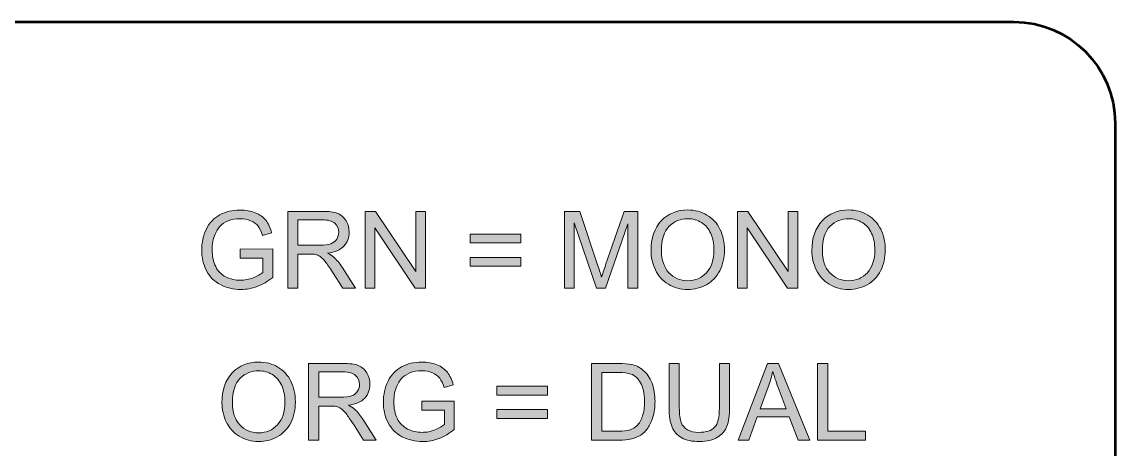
# Model space of a CAD drawing. Header units: inches. Extents: x -54 to 54, y -111 to 111.
# Drawn here: x -23.29 to -1.71, y 86.07 to 94.5 of the extents above; entities that cross this region are included whole.
import ezdxf

# ---------------------------------------------------------------- set-up
doc = ezdxf.new("R2010")
doc.units = ezdxf.units.IN
doc.header["$MEASUREMENT"] = 0
doc.layers.add('Impression', color=7, linetype='Continuous')

# ---------------------------------------------------------------- blocks, each defined once
blk = doc.blocks.new('block 47')
at = {"layer": 'Impression', "true_color": 0xffffff}
h = blk.add_hatch(color=7, dxfattribs=at)
h.dxf.hatch_style = 2
edge = h.paths.add_edge_path()
edge.add_spline(control_points=[(-18.978, 89.841), (-18.978, 89.841), (-18.978, 90.019), (-18.978, 90.019), (-18.978, 90.019), (-18.336, 90.02), (-18.336, 90.02), (-18.336, 90.02), (-18.336, 89.458), (-18.336, 89.458), (-18.435, 89.379), (-18.536, 89.32), (-18.641, 89.281), (-18.746, 89.241), (-18.853, 89.221), (-18.963, 89.221), (-19.112, 89.221), (-19.248, 89.253), (-19.369, 89.317), (-19.491, 89.38), (-19.582, 89.473), (-19.644, 89.593), (-19.706, 89.714), (-19.737, 89.849), (-19.737, 89.997), (-19.737, 90.145), (-19.707, 90.282), (-19.645, 90.41), (-19.583, 90.538), (-19.495, 90.633), (-19.379, 90.695), (-19.263, 90.757), (-19.13, 90.788), (-18.979, 90.788), (-18.869, 90.788), (-18.77, 90.77), (-18.682, 90.735), (-18.593, 90.699), (-18.524, 90.65), (-18.473, 90.587), (-18.423, 90.523), (-18.385, 90.44), (-18.359, 90.338), (-18.359, 90.338), (-18.54, 90.289), (-18.54, 90.289), (-18.562, 90.366), (-18.591, 90.427), (-18.624, 90.471), (-18.658, 90.515), (-18.706, 90.55), (-18.769, 90.577), (-18.832, 90.603), (-18.901, 90.617), (-18.978, 90.617), (-19.069, 90.617), (-19.149, 90.602), (-19.216, 90.575), (-19.282, 90.547), (-19.336, 90.51), (-19.377, 90.465), (-19.418, 90.419), (-19.45, 90.369), (-19.473, 90.315), (-19.511, 90.221), (-19.531, 90.119), (-19.531, 90.01), (-19.531, 89.875), (-19.508, 89.762), (-19.461, 89.671), (-19.415, 89.58), (-19.347, 89.512), (-19.258, 89.468), (-19.169, 89.424), (-19.075, 89.402), (-18.975, 89.402), (-18.888, 89.402), (-18.803, 89.419), (-18.72, 89.452), (-18.638, 89.485), (-18.575, 89.521), (-18.532, 89.559), (-18.532, 89.559), (-18.532, 89.841), (-18.532, 89.841), (-18.532, 89.841), (-18.978, 89.841), (-18.978, 89.841)], knot_values=[0, 0, 0, 0, 1, 1, 1, 2, 2, 2, 3, 3, 3, 4, 4, 4, 5, 5, 5, 6, 6, 6, 7, 7, 7, 8, 8, 8, 9, 9, 9, 10, 10, 10, 11, 11, 11, 12, 12, 12, 13, 13, 13, 14, 14, 14, 15, 15, 15, 16, 16, 16, 17, 17, 17, 18, 18, 18, 19, 19, 19, 20, 20, 20, 21, 21, 21, 22, 22, 22, 23, 23, 23, 24, 24, 24, 25, 25, 25, 26, 26, 26, 27, 27, 27, 28, 28, 28, 29, 29, 29, 29], degree=3, periodic=1)
h = blk.add_hatch(color=7, dxfattribs=at)
h.dxf.hatch_style = 2
edge = h.paths.add_edge_path()
edge.add_spline(control_points=[(-18.037, 89.247), (-18.037, 89.247), (-18.037, 90.762), (-18.037, 90.762), (-18.037, 90.762), (-17.366, 90.762), (-17.366, 90.762), (-17.23, 90.762), (-17.128, 90.748), (-17.058, 90.722), (-16.987, 90.694), (-16.931, 90.646), (-16.889, 90.577), (-16.847, 90.508), (-16.826, 90.432), (-16.826, 90.349), (-16.826, 90.241), (-16.861, 90.151), (-16.93, 90.077), (-17, 90.003), (-17.107, 89.956), (-17.253, 89.936), (-17.2, 89.911), (-17.16, 89.886), (-17.132, 89.861), (-17.073, 89.807), (-17.018, 89.74), (-16.966, 89.659), (-16.966, 89.659), (-16.702, 89.247), (-16.702, 89.247), (-16.702, 89.247), (-16.954, 89.247), (-16.954, 89.247), (-16.954, 89.247), (-17.155, 89.562), (-17.155, 89.562), (-17.213, 89.653), (-17.261, 89.723), (-17.299, 89.771), (-17.337, 89.819), (-17.371, 89.853), (-17.401, 89.872), (-17.431, 89.892), (-17.462, 89.905), (-17.493, 89.913), (-17.515, 89.918), (-17.553, 89.92), (-17.604, 89.92), (-17.604, 89.92), (-17.837, 89.92), (-17.837, 89.92), (-17.837, 89.92), (-17.837, 89.247), (-17.837, 89.247), (-17.837, 89.247), (-18.037, 89.247), (-18.037, 89.247)], knot_values=[0, 0, 0, 0, 1, 1, 1, 2, 2, 2, 3, 3, 3, 4, 4, 4, 5, 5, 5, 6, 6, 6, 7, 7, 7, 8, 8, 8, 9, 9, 9, 10, 10, 10, 11, 11, 11, 12, 12, 12, 13, 13, 13, 14, 14, 14, 15, 15, 15, 16, 16, 16, 17, 17, 17, 18, 18, 18, 19, 19, 19, 19], degree=3, periodic=1)
edge = h.paths.add_edge_path()
edge.add_spline(control_points=[(-17.837, 90.094), (-17.837, 90.094), (-17.406, 90.094), (-17.406, 90.094), (-17.314, 90.094), (-17.243, 90.103), (-17.191, 90.122), (-17.139, 90.141), (-17.1, 90.171), (-17.073, 90.213), (-17.046, 90.254), (-17.033, 90.3), (-17.033, 90.349), (-17.033, 90.42), (-17.059, 90.479), (-17.111, 90.526), (-17.163, 90.572), (-17.245, 90.595), (-17.357, 90.595), (-17.357, 90.595), (-17.837, 90.595), (-17.837, 90.595), (-17.837, 90.595), (-17.837, 90.094), (-17.837, 90.094)], knot_values=[0, 0, 0, 0, 1, 1, 1, 2, 2, 2, 3, 3, 3, 4, 4, 4, 5, 5, 5, 6, 6, 6, 7, 7, 7, 8, 8, 8, 8], degree=3, periodic=1)
h = blk.add_hatch(color=7, dxfattribs=at)
h.dxf.hatch_style = 2
h.paths.add_polyline_path([(-16.514, 89.247), (-16.514, 90.762), (-16.308, 90.762), (-15.512, 89.573), (-15.512, 90.762), (-15.32, 90.762), (-15.32, 89.247), (-15.526, 89.247), (-16.322, 90.438), (-16.322, 89.247)])
h = blk.add_hatch(color=7, dxfattribs=at)
h.dxf.hatch_style = 2
edge = h.paths.add_edge_path()
edge.add_spline(control_points=[(-12.577, 89.247), (-12.577, 89.247), (-12.577, 90.762), (-12.577, 90.762), (-12.577, 90.762), (-12.275, 90.762), (-12.275, 90.762), (-12.275, 90.762), (-11.917, 89.689), (-11.917, 89.689), (-11.884, 89.59), (-11.86, 89.515), (-11.844, 89.465), (-11.827, 89.52), (-11.8, 89.601), (-11.764, 89.708), (-11.764, 89.708), (-11.401, 90.762), (-11.401, 90.762), (-11.401, 90.762), (-11.131, 90.762), (-11.131, 90.762), (-11.131, 90.762), (-11.131, 89.247), (-11.131, 89.247), (-11.131, 89.247), (-11.325, 89.247), (-11.325, 89.247), (-11.325, 89.247), (-11.325, 90.515), (-11.325, 90.515), (-11.325, 90.515), (-11.765, 89.247), (-11.765, 89.247), (-11.765, 89.247), (-11.946, 89.247), (-11.946, 89.247), (-11.946, 89.247), (-12.384, 90.537), (-12.384, 90.537), (-12.384, 90.537), (-12.384, 89.247), (-12.384, 89.247), (-12.384, 89.247), (-12.577, 89.247), (-12.577, 89.247)], knot_values=[0, 0, 0, 0, 1, 1, 1, 2, 2, 2, 3, 3, 3, 4, 4, 4, 5, 5, 5, 6, 6, 6, 7, 7, 7, 8, 8, 8, 9, 9, 9, 10, 10, 10, 11, 11, 11, 12, 12, 12, 13, 13, 13, 14, 14, 14, 15, 15, 15, 15], degree=3, periodic=1)
h = blk.add_hatch(color=7, dxfattribs=at)
h.dxf.hatch_style = 2
edge = h.paths.add_edge_path()
edge.add_spline(control_points=[(-10.869, 89.985), (-10.869, 90.237), (-10.801, 90.433), (-10.666, 90.576), (-10.531, 90.718), (-10.357, 90.789), (-10.143, 90.789), (-10.003, 90.789), (-9.877, 90.756), (-9.765, 90.689), (-9.653, 90.622), (-9.567, 90.529), (-9.508, 90.409), (-9.449, 90.29), (-9.42, 90.154), (-9.42, 90.003), (-9.42, 89.849), (-9.451, 89.711), (-9.513, 89.59), (-9.575, 89.469), (-9.663, 89.377), (-9.776, 89.315), (-9.89, 89.252), (-10.013, 89.221), (-10.144, 89.221), (-10.287, 89.221), (-10.414, 89.256), (-10.527, 89.325), (-10.639, 89.394), (-10.724, 89.488), (-10.782, 89.607), (-10.84, 89.726), (-10.869, 89.852), (-10.869, 89.985)], knot_values=[0, 0, 0, 0, 1, 1, 1, 2, 2, 2, 3, 3, 3, 4, 4, 4, 5, 5, 5, 6, 6, 6, 7, 7, 7, 8, 8, 8, 9, 9, 9, 10, 10, 10, 11, 11, 11, 11], degree=3, periodic=1)
edge = h.paths.add_edge_path()
edge.add_spline(control_points=[(-10.662, 89.982), (-10.662, 89.799), (-10.613, 89.655), (-10.515, 89.55), (-10.416, 89.445), (-10.293, 89.393), (-10.145, 89.393), (-9.994, 89.393), (-9.87, 89.446), (-9.773, 89.552), (-9.675, 89.658), (-9.626, 89.809), (-9.626, 90.004), (-9.626, 90.127), (-9.647, 90.234), (-9.689, 90.327), (-9.731, 90.418), (-9.792, 90.49), (-9.872, 90.54), (-9.952, 90.591), (-10.042, 90.617), (-10.142, 90.617), (-10.284, 90.617), (-10.406, 90.568), (-10.509, 90.47), (-10.611, 90.373), (-10.662, 90.21), (-10.662, 89.982)], knot_values=[0, 0, 0, 0, 1, 1, 1, 2, 2, 2, 3, 3, 3, 4, 4, 4, 5, 5, 5, 6, 6, 6, 7, 7, 7, 8, 8, 8, 9, 9, 9, 9], degree=3, periodic=1)
h = blk.add_hatch(color=7, dxfattribs=at)
h.dxf.hatch_style = 2
h.paths.add_polyline_path([(-9.163, 89.247), (-9.163, 90.762), (-8.958, 90.762), (-8.162, 89.573), (-8.162, 90.762), (-7.97, 90.762), (-7.97, 89.247), (-8.175, 89.247), (-8.971, 90.438), (-8.971, 89.247)])
h = blk.add_hatch(color=7, dxfattribs=at)
h.dxf.hatch_style = 2
edge = h.paths.add_edge_path()
edge.add_spline(control_points=[(-7.694, 89.985), (-7.694, 90.237), (-7.626, 90.433), (-7.491, 90.576), (-7.356, 90.718), (-7.182, 90.789), (-6.968, 90.789), (-6.828, 90.789), (-6.702, 90.756), (-6.59, 90.689), (-6.478, 90.622), (-6.392, 90.529), (-6.333, 90.409), (-6.274, 90.29), (-6.245, 90.154), (-6.245, 90.003), (-6.245, 89.849), (-6.276, 89.711), (-6.338, 89.59), (-6.4, 89.469), (-6.488, 89.377), (-6.601, 89.315), (-6.715, 89.252), (-6.838, 89.221), (-6.969, 89.221), (-7.112, 89.221), (-7.239, 89.256), (-7.352, 89.325), (-7.464, 89.394), (-7.549, 89.488), (-7.607, 89.607), (-7.665, 89.726), (-7.694, 89.852), (-7.694, 89.985)], knot_values=[0, 0, 0, 0, 1, 1, 1, 2, 2, 2, 3, 3, 3, 4, 4, 4, 5, 5, 5, 6, 6, 6, 7, 7, 7, 8, 8, 8, 9, 9, 9, 10, 10, 10, 11, 11, 11, 11], degree=3, periodic=1)
edge = h.paths.add_edge_path()
edge.add_spline(control_points=[(-7.487, 89.982), (-7.487, 89.799), (-7.438, 89.655), (-7.34, 89.55), (-7.241, 89.445), (-7.118, 89.393), (-6.97, 89.393), (-6.819, 89.393), (-6.695, 89.446), (-6.598, 89.552), (-6.5, 89.658), (-6.451, 89.809), (-6.451, 90.004), (-6.451, 90.127), (-6.472, 90.234), (-6.514, 90.327), (-6.556, 90.418), (-6.617, 90.49), (-6.697, 90.54), (-6.777, 90.591), (-6.867, 90.617), (-6.967, 90.617), (-7.109, 90.617), (-7.231, 90.568), (-7.334, 90.47), (-7.436, 90.373), (-7.487, 90.21), (-7.487, 89.982)], knot_values=[0, 0, 0, 0, 1, 1, 1, 2, 2, 2, 3, 3, 3, 4, 4, 4, 5, 5, 5, 6, 6, 6, 7, 7, 7, 8, 8, 8, 9, 9, 9, 9], degree=3, periodic=1)
h = blk.add_hatch(color=7, dxfattribs=at)
h.dxf.hatch_style = 2
h.paths.add_polyline_path([(-13.44, 90.138), (-14.441, 90.138), (-14.441, 90.312), (-13.44, 90.312)])
h.paths.add_polyline_path([(-13.44, 89.678), (-14.441, 89.678), (-14.441, 89.852), (-13.44, 89.852)])
at = {"layer": 'Impression', "lineweight": 0}
for points in [[(-16.514, 89.247), (-16.514, 90.762), (-16.308, 90.762), (-15.512, 89.573), (-15.512, 90.762), (-15.32, 90.762), (-15.32, 89.247), (-15.526, 89.247), (-16.322, 90.438), (-16.322, 89.247), (-16.514, 89.247)], [(-9.163, 89.247), (-9.163, 90.762), (-8.958, 90.762), (-8.162, 89.573), (-8.162, 90.762), (-7.97, 90.762), (-7.97, 89.247), (-8.175, 89.247), (-8.971, 90.438), (-8.971, 89.247), (-9.163, 89.247)], [(-13.44, 90.138), (-14.441, 90.138), (-14.441, 90.312), (-13.44, 90.312), (-13.44, 90.138)], [(-13.44, 89.678), (-14.441, 89.678), (-14.441, 89.852), (-13.44, 89.852), (-13.44, 89.678)]]:
    blk.add_lwpolyline(points, dxfattribs=at)
for points, knots in [([(-18.978, 89.841), (-18.978, 89.841), (-18.978, 90.019), (-18.978, 90.019), (-18.978, 90.019), (-18.336, 90.02), (-18.336, 90.02), (-18.336, 90.02), (-18.336, 89.458), (-18.336, 89.458), (-18.435, 89.379), (-18.536, 89.32), (-18.641, 89.281), (-18.746, 89.241), (-18.853, 89.221), (-18.963, 89.221), (-19.112, 89.221), (-19.248, 89.253), (-19.369, 89.317), (-19.491, 89.38), (-19.582, 89.473), (-19.644, 89.593), (-19.706, 89.714), (-19.737, 89.849), (-19.737, 89.997), (-19.737, 90.145), (-19.707, 90.282), (-19.645, 90.41), (-19.583, 90.538), (-19.495, 90.633), (-19.379, 90.695), (-19.263, 90.757), (-19.13, 90.788), (-18.979, 90.788), (-18.869, 90.788), (-18.77, 90.77), (-18.682, 90.735), (-18.593, 90.699), (-18.524, 90.65), (-18.473, 90.587), (-18.423, 90.523), (-18.385, 90.44), (-18.359, 90.338), (-18.359, 90.338), (-18.54, 90.289), (-18.54, 90.289), (-18.562, 90.366), (-18.591, 90.427), (-18.624, 90.471), (-18.658, 90.515), (-18.706, 90.55), (-18.769, 90.577), (-18.832, 90.603), (-18.901, 90.617), (-18.978, 90.617), (-19.069, 90.617), (-19.149, 90.602), (-19.216, 90.575), (-19.282, 90.547), (-19.336, 90.51), (-19.377, 90.465), (-19.418, 90.419), (-19.45, 90.369), (-19.473, 90.315), (-19.511, 90.221), (-19.531, 90.119), (-19.531, 90.01), (-19.531, 89.875), (-19.508, 89.762), (-19.461, 89.671), (-19.415, 89.58), (-19.347, 89.512), (-19.258, 89.468), (-19.169, 89.424), (-19.075, 89.402), (-18.975, 89.402), (-18.888, 89.402), (-18.803, 89.419), (-18.72, 89.452), (-18.638, 89.485), (-18.575, 89.521), (-18.532, 89.559), (-18.532, 89.559), (-18.532, 89.841), (-18.532, 89.841), (-18.532, 89.841), (-18.978, 89.841), (-18.978, 89.841)], [0, 0, 0, 0, 1, 1, 1, 2, 2, 2, 3, 3, 3, 4, 4, 4, 5, 5, 5, 6, 6, 6, 7, 7, 7, 8, 8, 8, 9, 9, 9, 10, 10, 10, 11, 11, 11, 12, 12, 12, 13, 13, 13, 14, 14, 14, 15, 15, 15, 16, 16, 16, 17, 17, 17, 18, 18, 18, 19, 19, 19, 20, 20, 20, 21, 21, 21, 22, 22, 22, 23, 23, 23, 24, 24, 24, 25, 25, 25, 26, 26, 26, 27, 27, 27, 28, 28, 28, 29, 29, 29, 29]), ([(-18.037, 89.247), (-18.037, 89.247), (-18.037, 90.762), (-18.037, 90.762), (-18.037, 90.762), (-17.366, 90.762), (-17.366, 90.762), (-17.23, 90.762), (-17.128, 90.748), (-17.058, 90.722), (-16.987, 90.694), (-16.931, 90.646), (-16.889, 90.577), (-16.847, 90.508), (-16.826, 90.432), (-16.826, 90.349), (-16.826, 90.241), (-16.861, 90.151), (-16.93, 90.077), (-17, 90.003), (-17.107, 89.956), (-17.253, 89.936), (-17.2, 89.911), (-17.16, 89.886), (-17.132, 89.861), (-17.073, 89.807), (-17.018, 89.74), (-16.966, 89.659), (-16.966, 89.659), (-16.702, 89.247), (-16.702, 89.247), (-16.702, 89.247), (-16.954, 89.247), (-16.954, 89.247), (-16.954, 89.247), (-17.155, 89.562), (-17.155, 89.562), (-17.213, 89.653), (-17.261, 89.723), (-17.299, 89.771), (-17.337, 89.819), (-17.371, 89.853), (-17.401, 89.872), (-17.431, 89.892), (-17.462, 89.905), (-17.493, 89.913), (-17.515, 89.918), (-17.553, 89.92), (-17.604, 89.92), (-17.604, 89.92), (-17.837, 89.92), (-17.837, 89.92), (-17.837, 89.92), (-17.837, 89.247), (-17.837, 89.247), (-17.837, 89.247), (-18.037, 89.247), (-18.037, 89.247)], [0, 0, 0, 0, 1, 1, 1, 2, 2, 2, 3, 3, 3, 4, 4, 4, 5, 5, 5, 6, 6, 6, 7, 7, 7, 8, 8, 8, 9, 9, 9, 10, 10, 10, 11, 11, 11, 12, 12, 12, 13, 13, 13, 14, 14, 14, 15, 15, 15, 16, 16, 16, 17, 17, 17, 18, 18, 18, 19, 19, 19, 19]), ([(-12.577, 89.247), (-12.577, 89.247), (-12.577, 90.762), (-12.577, 90.762), (-12.577, 90.762), (-12.275, 90.762), (-12.275, 90.762), (-12.275, 90.762), (-11.917, 89.689), (-11.917, 89.689), (-11.884, 89.59), (-11.86, 89.515), (-11.844, 89.465), (-11.827, 89.52), (-11.8, 89.601), (-11.764, 89.708), (-11.764, 89.708), (-11.401, 90.762), (-11.401, 90.762), (-11.401, 90.762), (-11.131, 90.762), (-11.131, 90.762), (-11.131, 90.762), (-11.131, 89.247), (-11.131, 89.247), (-11.131, 89.247), (-11.325, 89.247), (-11.325, 89.247), (-11.325, 89.247), (-11.325, 90.515), (-11.325, 90.515), (-11.325, 90.515), (-11.765, 89.247), (-11.765, 89.247), (-11.765, 89.247), (-11.946, 89.247), (-11.946, 89.247), (-11.946, 89.247), (-12.384, 90.537), (-12.384, 90.537), (-12.384, 90.537), (-12.384, 89.247), (-12.384, 89.247), (-12.384, 89.247), (-12.577, 89.247), (-12.577, 89.247)], [0, 0, 0, 0, 1, 1, 1, 2, 2, 2, 3, 3, 3, 4, 4, 4, 5, 5, 5, 6, 6, 6, 7, 7, 7, 8, 8, 8, 9, 9, 9, 10, 10, 10, 11, 11, 11, 12, 12, 12, 13, 13, 13, 14, 14, 14, 15, 15, 15, 15]), ([(-10.869, 89.985), (-10.869, 90.237), (-10.801, 90.433), (-10.666, 90.576), (-10.531, 90.718), (-10.357, 90.789), (-10.143, 90.789), (-10.003, 90.789), (-9.877, 90.756), (-9.765, 90.689), (-9.653, 90.622), (-9.567, 90.529), (-9.508, 90.409), (-9.449, 90.29), (-9.42, 90.154), (-9.42, 90.003), (-9.42, 89.849), (-9.451, 89.711), (-9.513, 89.59), (-9.575, 89.469), (-9.663, 89.377), (-9.776, 89.315), (-9.89, 89.252), (-10.013, 89.221), (-10.144, 89.221), (-10.287, 89.221), (-10.414, 89.256), (-10.527, 89.325), (-10.639, 89.394), (-10.724, 89.488), (-10.782, 89.607), (-10.84, 89.726), (-10.869, 89.852), (-10.869, 89.985)], [0, 0, 0, 0, 1, 1, 1, 2, 2, 2, 3, 3, 3, 4, 4, 4, 5, 5, 5, 6, 6, 6, 7, 7, 7, 8, 8, 8, 9, 9, 9, 10, 10, 10, 11, 11, 11, 11]), ([(-7.694, 89.985), (-7.694, 90.237), (-7.626, 90.433), (-7.491, 90.576), (-7.356, 90.718), (-7.182, 90.789), (-6.968, 90.789), (-6.828, 90.789), (-6.702, 90.756), (-6.59, 90.689), (-6.478, 90.622), (-6.392, 90.529), (-6.333, 90.409), (-6.274, 90.29), (-6.245, 90.154), (-6.245, 90.003), (-6.245, 89.849), (-6.276, 89.711), (-6.338, 89.59), (-6.4, 89.469), (-6.488, 89.377), (-6.601, 89.315), (-6.715, 89.252), (-6.838, 89.221), (-6.969, 89.221), (-7.112, 89.221), (-7.239, 89.256), (-7.352, 89.325), (-7.464, 89.394), (-7.549, 89.488), (-7.607, 89.607), (-7.665, 89.726), (-7.694, 89.852), (-7.694, 89.985)], [0, 0, 0, 0, 1, 1, 1, 2, 2, 2, 3, 3, 3, 4, 4, 4, 5, 5, 5, 6, 6, 6, 7, 7, 7, 8, 8, 8, 9, 9, 9, 10, 10, 10, 11, 11, 11, 11]), ([(-17.837, 90.094), (-17.837, 90.094), (-17.406, 90.094), (-17.406, 90.094), (-17.314, 90.094), (-17.243, 90.103), (-17.191, 90.122), (-17.139, 90.141), (-17.1, 90.171), (-17.073, 90.213), (-17.046, 90.254), (-17.033, 90.3), (-17.033, 90.349), (-17.033, 90.42), (-17.059, 90.479), (-17.111, 90.526), (-17.163, 90.572), (-17.245, 90.595), (-17.357, 90.595), (-17.357, 90.595), (-17.837, 90.595), (-17.837, 90.595), (-17.837, 90.595), (-17.837, 90.094), (-17.837, 90.094)], [0, 0, 0, 0, 1, 1, 1, 2, 2, 2, 3, 3, 3, 4, 4, 4, 5, 5, 5, 6, 6, 6, 7, 7, 7, 8, 8, 8, 8]), ([(-10.662, 89.982), (-10.662, 89.799), (-10.613, 89.655), (-10.515, 89.55), (-10.416, 89.445), (-10.293, 89.393), (-10.145, 89.393), (-9.994, 89.393), (-9.87, 89.446), (-9.773, 89.552), (-9.675, 89.658), (-9.626, 89.809), (-9.626, 90.004), (-9.626, 90.127), (-9.647, 90.234), (-9.689, 90.327), (-9.731, 90.418), (-9.792, 90.49), (-9.872, 90.54), (-9.952, 90.591), (-10.042, 90.617), (-10.142, 90.617), (-10.284, 90.617), (-10.406, 90.568), (-10.509, 90.47), (-10.611, 90.373), (-10.662, 90.21), (-10.662, 89.982)], [0, 0, 0, 0, 1, 1, 1, 2, 2, 2, 3, 3, 3, 4, 4, 4, 5, 5, 5, 6, 6, 6, 7, 7, 7, 8, 8, 8, 9, 9, 9, 9]), ([(-7.487, 89.982), (-7.487, 89.799), (-7.438, 89.655), (-7.34, 89.55), (-7.241, 89.445), (-7.118, 89.393), (-6.97, 89.393), (-6.819, 89.393), (-6.695, 89.446), (-6.598, 89.552), (-6.5, 89.658), (-6.451, 89.809), (-6.451, 90.004), (-6.451, 90.127), (-6.472, 90.234), (-6.514, 90.327), (-6.556, 90.418), (-6.617, 90.49), (-6.697, 90.54), (-6.777, 90.591), (-6.867, 90.617), (-6.967, 90.617), (-7.109, 90.617), (-7.231, 90.568), (-7.334, 90.47), (-7.436, 90.373), (-7.487, 90.21), (-7.487, 89.982)], [0, 0, 0, 0, 1, 1, 1, 2, 2, 2, 3, 3, 3, 4, 4, 4, 5, 5, 5, 6, 6, 6, 7, 7, 7, 8, 8, 8, 9, 9, 9, 9])]:
    blk.add_open_spline(points, degree=3, knots=knots, dxfattribs=at)
blk = doc.blocks.new('block 49')
at = {"layer": 'Impression', "true_color": 0xffffff}
h = blk.add_hatch(color=7, dxfattribs=at)
h.dxf.hatch_style = 2
edge = h.paths.add_edge_path()
edge.add_spline(control_points=[(-19.337, 86.985), (-19.337, 87.237), (-19.27, 87.433), (-19.135, 87.576), (-19, 87.718), (-18.825, 87.789), (-18.612, 87.789), (-18.472, 87.789), (-18.346, 87.756), (-18.234, 87.689), (-18.121, 87.622), (-18.035, 87.529), (-17.977, 87.41), (-17.918, 87.29), (-17.888, 87.154), (-17.888, 87.003), (-17.888, 86.849), (-17.919, 86.712), (-17.981, 86.59), (-18.043, 86.469), (-18.131, 86.377), (-18.245, 86.315), (-18.359, 86.252), (-18.481, 86.221), (-18.613, 86.221), (-18.755, 86.221), (-18.883, 86.256), (-18.995, 86.325), (-19.108, 86.394), (-19.193, 86.488), (-19.251, 86.607), (-19.308, 86.726), (-19.337, 86.852), (-19.337, 86.985)], knot_values=[0, 0, 0, 0, 1, 1, 1, 2, 2, 2, 3, 3, 3, 4, 4, 4, 5, 5, 5, 6, 6, 6, 7, 7, 7, 8, 8, 8, 9, 9, 9, 10, 10, 10, 11, 11, 11, 11], degree=3, periodic=1)
edge = h.paths.add_edge_path()
edge.add_spline(control_points=[(-19.131, 86.982), (-19.131, 86.8), (-19.081, 86.656), (-18.984, 86.55), (-18.885, 86.445), (-18.762, 86.393), (-18.614, 86.393), (-18.463, 86.393), (-18.339, 86.446), (-18.241, 86.552), (-18.144, 86.658), (-18.095, 86.809), (-18.095, 87.004), (-18.095, 87.127), (-18.116, 87.235), (-18.157, 87.327), (-18.199, 87.419), (-18.26, 87.49), (-18.341, 87.541), (-18.421, 87.592), (-18.511, 87.617), (-18.611, 87.617), (-18.753, 87.617), (-18.875, 87.568), (-18.977, 87.47), (-19.079, 87.373), (-19.131, 87.21), (-19.131, 86.982)], knot_values=[0, 0, 0, 0, 1, 1, 1, 2, 2, 2, 3, 3, 3, 4, 4, 4, 5, 5, 5, 6, 6, 6, 7, 7, 7, 8, 8, 8, 9, 9, 9, 9], degree=3, periodic=1)
h = blk.add_hatch(color=7, dxfattribs=at)
h.dxf.hatch_style = 2
edge = h.paths.add_edge_path()
edge.add_spline(control_points=[(-17.627, 86.247), (-17.627, 86.247), (-17.627, 87.762), (-17.627, 87.762), (-17.627, 87.762), (-16.955, 87.762), (-16.955, 87.762), (-16.82, 87.762), (-16.717, 87.749), (-16.647, 87.722), (-16.577, 87.694), (-16.521, 87.646), (-16.479, 87.577), (-16.437, 87.509), (-16.416, 87.432), (-16.416, 87.349), (-16.416, 87.242), (-16.45, 87.151), (-16.52, 87.077), (-16.59, 87.003), (-16.697, 86.957), (-16.842, 86.937), (-16.789, 86.911), (-16.749, 86.886), (-16.721, 86.861), (-16.663, 86.807), (-16.607, 86.74), (-16.555, 86.66), (-16.555, 86.66), (-16.292, 86.247), (-16.292, 86.247), (-16.292, 86.247), (-16.544, 86.247), (-16.544, 86.247), (-16.544, 86.247), (-16.744, 86.563), (-16.744, 86.563), (-16.803, 86.653), (-16.851, 86.723), (-16.889, 86.771), (-16.927, 86.82), (-16.961, 86.853), (-16.991, 86.873), (-17.021, 86.892), (-17.051, 86.905), (-17.082, 86.913), (-17.105, 86.918), (-17.142, 86.92), (-17.194, 86.92), (-17.194, 86.92), (-17.426, 86.92), (-17.426, 86.92), (-17.426, 86.92), (-17.426, 86.247), (-17.426, 86.247), (-17.426, 86.247), (-17.627, 86.247), (-17.627, 86.247)], knot_values=[0, 0, 0, 0, 1, 1, 1, 2, 2, 2, 3, 3, 3, 4, 4, 4, 5, 5, 5, 6, 6, 6, 7, 7, 7, 8, 8, 8, 9, 9, 9, 10, 10, 10, 11, 11, 11, 12, 12, 12, 13, 13, 13, 14, 14, 14, 15, 15, 15, 16, 16, 16, 17, 17, 17, 18, 18, 18, 19, 19, 19, 19], degree=3, periodic=1)
edge = h.paths.add_edge_path()
edge.add_spline(control_points=[(-17.426, 87.094), (-17.426, 87.094), (-16.995, 87.094), (-16.995, 87.094), (-16.904, 87.094), (-16.832, 87.103), (-16.78, 87.122), (-16.729, 87.141), (-16.689, 87.171), (-16.663, 87.213), (-16.636, 87.255), (-16.622, 87.3), (-16.622, 87.349), (-16.622, 87.421), (-16.648, 87.48), (-16.7, 87.526), (-16.752, 87.572), (-16.834, 87.595), (-16.947, 87.595), (-16.947, 87.595), (-17.426, 87.595), (-17.426, 87.595), (-17.426, 87.595), (-17.426, 87.094), (-17.426, 87.094)], knot_values=[0, 0, 0, 0, 1, 1, 1, 2, 2, 2, 3, 3, 3, 4, 4, 4, 5, 5, 5, 6, 6, 6, 7, 7, 7, 8, 8, 8, 8], degree=3, periodic=1)
h = blk.add_hatch(color=7, dxfattribs=at)
h.dxf.hatch_style = 2
edge = h.paths.add_edge_path()
edge.add_spline(control_points=[(-15.392, 86.842), (-15.392, 86.842), (-15.392, 87.019), (-15.392, 87.019), (-15.392, 87.019), (-14.751, 87.02), (-14.751, 87.02), (-14.751, 87.02), (-14.751, 86.458), (-14.751, 86.458), (-14.849, 86.38), (-14.951, 86.32), (-15.055, 86.281), (-15.16, 86.241), (-15.268, 86.221), (-15.378, 86.221), (-15.527, 86.221), (-15.662, 86.253), (-15.784, 86.317), (-15.905, 86.381), (-15.997, 86.473), (-16.059, 86.594), (-16.121, 86.714), (-16.152, 86.849), (-16.152, 86.998), (-16.152, 87.145), (-16.121, 87.283), (-16.059, 87.41), (-15.998, 87.538), (-15.909, 87.633), (-15.793, 87.695), (-15.678, 87.757), (-15.544, 87.788), (-15.393, 87.788), (-15.284, 87.788), (-15.185, 87.77), (-15.096, 87.735), (-15.008, 87.699), (-14.938, 87.65), (-14.888, 87.587), (-14.838, 87.523), (-14.799, 87.441), (-14.773, 87.339), (-14.773, 87.339), (-14.954, 87.289), (-14.954, 87.289), (-14.977, 87.366), (-15.005, 87.427), (-15.039, 87.471), (-15.073, 87.515), (-15.121, 87.55), (-15.184, 87.577), (-15.246, 87.603), (-15.316, 87.617), (-15.392, 87.617), (-15.484, 87.617), (-15.563, 87.603), (-15.63, 87.575), (-15.697, 87.547), (-15.751, 87.51), (-15.792, 87.465), (-15.833, 87.419), (-15.865, 87.369), (-15.887, 87.315), (-15.926, 87.221), (-15.945, 87.12), (-15.945, 87.01), (-15.945, 86.875), (-15.922, 86.762), (-15.875, 86.671), (-15.829, 86.58), (-15.761, 86.513), (-15.672, 86.468), (-15.584, 86.424), (-15.489, 86.402), (-15.389, 86.402), (-15.302, 86.402), (-15.218, 86.419), (-15.135, 86.453), (-15.052, 86.486), (-14.99, 86.522), (-14.947, 86.559), (-14.947, 86.559), (-14.947, 86.842), (-14.947, 86.842), (-14.947, 86.842), (-15.392, 86.842), (-15.392, 86.842)], knot_values=[0, 0, 0, 0, 1, 1, 1, 2, 2, 2, 3, 3, 3, 4, 4, 4, 5, 5, 5, 6, 6, 6, 7, 7, 7, 8, 8, 8, 9, 9, 9, 10, 10, 10, 11, 11, 11, 12, 12, 12, 13, 13, 13, 14, 14, 14, 15, 15, 15, 16, 16, 16, 17, 17, 17, 18, 18, 18, 19, 19, 19, 20, 20, 20, 21, 21, 21, 22, 22, 22, 23, 23, 23, 24, 24, 24, 25, 25, 25, 26, 26, 26, 27, 27, 27, 28, 28, 28, 29, 29, 29, 29], degree=3, periodic=1)
h = blk.add_hatch(color=7, dxfattribs=at)
h.dxf.hatch_style = 2
edge = h.paths.add_edge_path()
edge.add_spline(control_points=[(-12.043, 86.247), (-12.043, 86.247), (-12.043, 87.762), (-12.043, 87.762), (-12.043, 87.762), (-11.521, 87.762), (-11.521, 87.762), (-11.403, 87.762), (-11.313, 87.755), (-11.251, 87.741), (-11.164, 87.721), (-11.09, 87.685), (-11.029, 87.632), (-10.949, 87.565), (-10.889, 87.478), (-10.849, 87.373), (-10.81, 87.268), (-10.79, 87.148), (-10.79, 87.013), (-10.79, 86.898), (-10.803, 86.796), (-10.83, 86.707), (-10.857, 86.618), (-10.892, 86.545), (-10.934, 86.486), (-10.976, 86.428), (-11.022, 86.382), (-11.072, 86.349), (-11.122, 86.315), (-11.182, 86.29), (-11.252, 86.273), (-11.323, 86.256), (-11.404, 86.247), (-11.496, 86.247), (-11.496, 86.247), (-12.043, 86.247), (-12.043, 86.247)], knot_values=[0, 0, 0, 0, 1, 1, 1, 2, 2, 2, 3, 3, 3, 4, 4, 4, 5, 5, 5, 6, 6, 6, 7, 7, 7, 8, 8, 8, 9, 9, 9, 10, 10, 10, 11, 11, 11, 12, 12, 12, 12], degree=3, periodic=1)
edge = h.paths.add_edge_path()
edge.add_spline(control_points=[(-11.842, 86.426), (-11.842, 86.426), (-11.519, 86.426), (-11.519, 86.426), (-11.419, 86.426), (-11.341, 86.435), (-11.283, 86.454), (-11.227, 86.473), (-11.181, 86.499), (-11.148, 86.533), (-11.1, 86.58), (-11.063, 86.644), (-11.037, 86.724), (-11.01, 86.804), (-10.997, 86.902), (-10.997, 87.016), (-10.997, 87.175), (-11.023, 87.296), (-11.075, 87.381), (-11.127, 87.466), (-11.19, 87.524), (-11.264, 87.553), (-11.318, 87.573), (-11.405, 87.584), (-11.524, 87.584), (-11.524, 87.584), (-11.842, 87.584), (-11.842, 87.584), (-11.842, 87.584), (-11.842, 86.426), (-11.842, 86.426)], knot_values=[0, 0, 0, 0, 1, 1, 1, 2, 2, 2, 3, 3, 3, 4, 4, 4, 5, 5, 5, 6, 6, 6, 7, 7, 7, 8, 8, 8, 9, 9, 9, 10, 10, 10, 10], degree=3, periodic=1)
h = blk.add_hatch(color=7, dxfattribs=at)
h.dxf.hatch_style = 2
edge = h.paths.add_edge_path()
edge.add_spline(control_points=[(-9.52, 87.762), (-9.52, 87.762), (-9.319, 87.762), (-9.319, 87.762), (-9.319, 87.762), (-9.319, 86.887), (-9.319, 86.887), (-9.319, 86.735), (-9.337, 86.614), (-9.371, 86.524), (-9.405, 86.435), (-9.467, 86.362), (-9.558, 86.306), (-9.647, 86.249), (-9.765, 86.221), (-9.912, 86.221), (-10.053, 86.221), (-10.17, 86.246), (-10.26, 86.295), (-10.35, 86.344), (-10.415, 86.414), (-10.453, 86.507), (-10.492, 86.6), (-10.511, 86.726), (-10.511, 86.887), (-10.511, 86.887), (-10.511, 87.762), (-10.511, 87.762), (-10.511, 87.762), (-10.31, 87.762), (-10.31, 87.762), (-10.31, 87.762), (-10.31, 86.888), (-10.31, 86.888), (-10.31, 86.756), (-10.298, 86.659), (-10.274, 86.597), (-10.25, 86.535), (-10.207, 86.487), (-10.148, 86.453), (-10.088, 86.419), (-10.015, 86.402), (-9.929, 86.402), (-9.782, 86.402), (-9.677, 86.436), (-9.614, 86.503), (-9.551, 86.569), (-9.52, 86.698), (-9.52, 86.888), (-9.52, 86.888), (-9.52, 87.762), (-9.52, 87.762)], knot_values=[0, 0, 0, 0, 1, 1, 1, 2, 2, 2, 3, 3, 3, 4, 4, 4, 5, 5, 5, 6, 6, 6, 7, 7, 7, 8, 8, 8, 9, 9, 9, 10, 10, 10, 11, 11, 11, 12, 12, 12, 13, 13, 13, 14, 14, 14, 15, 15, 15, 16, 16, 16, 17, 17, 17, 17], degree=3, periodic=1)
h = blk.add_hatch(color=7, dxfattribs=at)
h.dxf.hatch_style = 2
h.paths.add_polyline_path([(-9.152, 86.247), (-8.57, 87.762), (-8.354, 87.762), (-7.734, 86.247), (-7.962, 86.247), (-8.139, 86.706), (-8.773, 86.706), (-8.939, 86.247)])
edge = h.paths.add_edge_path()
edge.add_spline(control_points=[(-8.715, 86.869), (-8.715, 86.869), (-8.201, 86.869), (-8.201, 86.869), (-8.201, 86.869), (-8.359, 87.289), (-8.359, 87.289), (-8.407, 87.417), (-8.443, 87.521), (-8.467, 87.603), (-8.486, 87.506), (-8.513, 87.41), (-8.548, 87.314), (-8.548, 87.314), (-8.715, 86.869), (-8.715, 86.869)], knot_values=[0, 0, 0, 0, 1, 1, 1, 2, 2, 2, 3, 3, 3, 4, 4, 4, 5, 5, 5, 5], degree=3, periodic=1)
h = blk.add_hatch(color=7, dxfattribs=at)
h.dxf.hatch_style = 2
h.paths.add_polyline_path([(-7.582, 86.247), (-7.582, 87.762), (-7.381, 87.762), (-7.381, 86.426), (-6.635, 86.426), (-6.635, 86.247)])
h = blk.add_hatch(color=7, dxfattribs=at)
h.dxf.hatch_style = 2
h.paths.add_polyline_path([(-12.912, 87.138), (-13.912, 87.138), (-13.912, 87.312), (-12.912, 87.312)])
h.paths.add_polyline_path([(-12.912, 86.678), (-13.912, 86.678), (-13.912, 86.852), (-12.912, 86.852)])
at = {"layer": 'Impression', "lineweight": 0}
for points in [[(-9.152, 86.247), (-8.57, 87.762), (-8.354, 87.762), (-7.734, 86.247), (-7.962, 86.247), (-8.139, 86.706), (-8.773, 86.706), (-8.939, 86.247), (-9.152, 86.247)], [(-7.582, 86.247), (-7.582, 87.762), (-7.381, 87.762), (-7.381, 86.426), (-6.635, 86.426), (-6.635, 86.247), (-7.582, 86.247)], [(-12.912, 87.138), (-13.912, 87.138), (-13.912, 87.312), (-12.912, 87.312), (-12.912, 87.138)], [(-12.912, 86.678), (-13.912, 86.678), (-13.912, 86.852), (-12.912, 86.852), (-12.912, 86.678)]]:
    blk.add_lwpolyline(points, dxfattribs=at)
for points, knots in [([(-19.337, 86.985), (-19.337, 87.237), (-19.27, 87.433), (-19.135, 87.576), (-19, 87.718), (-18.825, 87.789), (-18.612, 87.789), (-18.472, 87.789), (-18.346, 87.756), (-18.234, 87.689), (-18.121, 87.622), (-18.035, 87.529), (-17.977, 87.41), (-17.918, 87.29), (-17.888, 87.154), (-17.888, 87.003), (-17.888, 86.849), (-17.919, 86.712), (-17.981, 86.59), (-18.043, 86.469), (-18.131, 86.377), (-18.245, 86.315), (-18.359, 86.252), (-18.481, 86.221), (-18.613, 86.221), (-18.755, 86.221), (-18.883, 86.256), (-18.995, 86.325), (-19.108, 86.394), (-19.193, 86.488), (-19.251, 86.607), (-19.308, 86.726), (-19.337, 86.852), (-19.337, 86.985)], [0, 0, 0, 0, 1, 1, 1, 2, 2, 2, 3, 3, 3, 4, 4, 4, 5, 5, 5, 6, 6, 6, 7, 7, 7, 8, 8, 8, 9, 9, 9, 10, 10, 10, 11, 11, 11, 11]), ([(-19.131, 86.982), (-19.131, 86.8), (-19.081, 86.656), (-18.984, 86.55), (-18.885, 86.445), (-18.762, 86.393), (-18.614, 86.393), (-18.463, 86.393), (-18.339, 86.446), (-18.241, 86.552), (-18.144, 86.658), (-18.095, 86.809), (-18.095, 87.004), (-18.095, 87.127), (-18.116, 87.235), (-18.157, 87.327), (-18.199, 87.419), (-18.26, 87.49), (-18.341, 87.541), (-18.421, 87.592), (-18.511, 87.617), (-18.611, 87.617), (-18.753, 87.617), (-18.875, 87.568), (-18.977, 87.47), (-19.079, 87.373), (-19.131, 87.21), (-19.131, 86.982)], [0, 0, 0, 0, 1, 1, 1, 2, 2, 2, 3, 3, 3, 4, 4, 4, 5, 5, 5, 6, 6, 6, 7, 7, 7, 8, 8, 8, 9, 9, 9, 9]), ([(-17.627, 86.247), (-17.627, 86.247), (-17.627, 87.762), (-17.627, 87.762), (-17.627, 87.762), (-16.955, 87.762), (-16.955, 87.762), (-16.82, 87.762), (-16.717, 87.749), (-16.647, 87.722), (-16.577, 87.694), (-16.521, 87.646), (-16.479, 87.577), (-16.437, 87.509), (-16.416, 87.432), (-16.416, 87.349), (-16.416, 87.242), (-16.45, 87.151), (-16.52, 87.077), (-16.59, 87.003), (-16.697, 86.957), (-16.842, 86.937), (-16.789, 86.911), (-16.749, 86.886), (-16.721, 86.861), (-16.663, 86.807), (-16.607, 86.74), (-16.555, 86.66), (-16.555, 86.66), (-16.292, 86.247), (-16.292, 86.247), (-16.292, 86.247), (-16.544, 86.247), (-16.544, 86.247), (-16.544, 86.247), (-16.744, 86.563), (-16.744, 86.563), (-16.803, 86.653), (-16.851, 86.723), (-16.889, 86.771), (-16.927, 86.82), (-16.961, 86.853), (-16.991, 86.873), (-17.021, 86.892), (-17.051, 86.905), (-17.082, 86.913), (-17.105, 86.918), (-17.142, 86.92), (-17.194, 86.92), (-17.194, 86.92), (-17.426, 86.92), (-17.426, 86.92), (-17.426, 86.92), (-17.426, 86.247), (-17.426, 86.247), (-17.426, 86.247), (-17.627, 86.247), (-17.627, 86.247)], [0, 0, 0, 0, 1, 1, 1, 2, 2, 2, 3, 3, 3, 4, 4, 4, 5, 5, 5, 6, 6, 6, 7, 7, 7, 8, 8, 8, 9, 9, 9, 10, 10, 10, 11, 11, 11, 12, 12, 12, 13, 13, 13, 14, 14, 14, 15, 15, 15, 16, 16, 16, 17, 17, 17, 18, 18, 18, 19, 19, 19, 19]), ([(-15.392, 86.842), (-15.392, 86.842), (-15.392, 87.019), (-15.392, 87.019), (-15.392, 87.019), (-14.751, 87.02), (-14.751, 87.02), (-14.751, 87.02), (-14.751, 86.458), (-14.751, 86.458), (-14.849, 86.38), (-14.951, 86.32), (-15.055, 86.281), (-15.16, 86.241), (-15.268, 86.221), (-15.378, 86.221), (-15.527, 86.221), (-15.662, 86.253), (-15.784, 86.317), (-15.905, 86.381), (-15.997, 86.473), (-16.059, 86.594), (-16.121, 86.714), (-16.152, 86.849), (-16.152, 86.998), (-16.152, 87.145), (-16.121, 87.283), (-16.059, 87.41), (-15.998, 87.538), (-15.909, 87.633), (-15.793, 87.695), (-15.678, 87.757), (-15.544, 87.788), (-15.393, 87.788), (-15.284, 87.788), (-15.185, 87.77), (-15.096, 87.735), (-15.008, 87.699), (-14.938, 87.65), (-14.888, 87.587), (-14.838, 87.523), (-14.799, 87.441), (-14.773, 87.339), (-14.773, 87.339), (-14.954, 87.289), (-14.954, 87.289), (-14.977, 87.366), (-15.005, 87.427), (-15.039, 87.471), (-15.073, 87.515), (-15.121, 87.55), (-15.184, 87.577), (-15.246, 87.603), (-15.316, 87.617), (-15.392, 87.617), (-15.484, 87.617), (-15.563, 87.603), (-15.63, 87.575), (-15.697, 87.547), (-15.751, 87.51), (-15.792, 87.465), (-15.833, 87.419), (-15.865, 87.369), (-15.887, 87.315), (-15.926, 87.221), (-15.945, 87.12), (-15.945, 87.01), (-15.945, 86.875), (-15.922, 86.762), (-15.875, 86.671), (-15.829, 86.58), (-15.761, 86.513), (-15.672, 86.468), (-15.584, 86.424), (-15.489, 86.402), (-15.389, 86.402), (-15.302, 86.402), (-15.218, 86.419), (-15.135, 86.453), (-15.052, 86.486), (-14.99, 86.522), (-14.947, 86.559), (-14.947, 86.559), (-14.947, 86.842), (-14.947, 86.842), (-14.947, 86.842), (-15.392, 86.842), (-15.392, 86.842)], [0, 0, 0, 0, 1, 1, 1, 2, 2, 2, 3, 3, 3, 4, 4, 4, 5, 5, 5, 6, 6, 6, 7, 7, 7, 8, 8, 8, 9, 9, 9, 10, 10, 10, 11, 11, 11, 12, 12, 12, 13, 13, 13, 14, 14, 14, 15, 15, 15, 16, 16, 16, 17, 17, 17, 18, 18, 18, 19, 19, 19, 20, 20, 20, 21, 21, 21, 22, 22, 22, 23, 23, 23, 24, 24, 24, 25, 25, 25, 26, 26, 26, 27, 27, 27, 28, 28, 28, 29, 29, 29, 29]), ([(-12.043, 86.247), (-12.043, 86.247), (-12.043, 87.762), (-12.043, 87.762), (-12.043, 87.762), (-11.521, 87.762), (-11.521, 87.762), (-11.403, 87.762), (-11.313, 87.755), (-11.251, 87.741), (-11.164, 87.721), (-11.09, 87.685), (-11.029, 87.632), (-10.949, 87.565), (-10.889, 87.478), (-10.849, 87.373), (-10.81, 87.268), (-10.79, 87.148), (-10.79, 87.013), (-10.79, 86.898), (-10.803, 86.796), (-10.83, 86.707), (-10.857, 86.618), (-10.892, 86.545), (-10.934, 86.486), (-10.976, 86.428), (-11.022, 86.382), (-11.072, 86.349), (-11.122, 86.315), (-11.182, 86.29), (-11.252, 86.273), (-11.323, 86.256), (-11.404, 86.247), (-11.496, 86.247), (-11.496, 86.247), (-12.043, 86.247), (-12.043, 86.247)], [0, 0, 0, 0, 1, 1, 1, 2, 2, 2, 3, 3, 3, 4, 4, 4, 5, 5, 5, 6, 6, 6, 7, 7, 7, 8, 8, 8, 9, 9, 9, 10, 10, 10, 11, 11, 11, 12, 12, 12, 12]), ([(-9.52, 87.762), (-9.52, 87.762), (-9.319, 87.762), (-9.319, 87.762), (-9.319, 87.762), (-9.319, 86.887), (-9.319, 86.887), (-9.319, 86.735), (-9.337, 86.614), (-9.371, 86.524), (-9.405, 86.435), (-9.467, 86.362), (-9.558, 86.306), (-9.647, 86.249), (-9.765, 86.221), (-9.912, 86.221), (-10.053, 86.221), (-10.17, 86.246), (-10.26, 86.295), (-10.35, 86.344), (-10.415, 86.414), (-10.453, 86.507), (-10.492, 86.6), (-10.511, 86.726), (-10.511, 86.887), (-10.511, 86.887), (-10.511, 87.762), (-10.511, 87.762), (-10.511, 87.762), (-10.31, 87.762), (-10.31, 87.762), (-10.31, 87.762), (-10.31, 86.888), (-10.31, 86.888), (-10.31, 86.756), (-10.298, 86.659), (-10.274, 86.597), (-10.25, 86.535), (-10.207, 86.487), (-10.148, 86.453), (-10.088, 86.419), (-10.015, 86.402), (-9.929, 86.402), (-9.782, 86.402), (-9.677, 86.436), (-9.614, 86.503), (-9.551, 86.569), (-9.52, 86.698), (-9.52, 86.888), (-9.52, 86.888), (-9.52, 87.762), (-9.52, 87.762)], [0, 0, 0, 0, 1, 1, 1, 2, 2, 2, 3, 3, 3, 4, 4, 4, 5, 5, 5, 6, 6, 6, 7, 7, 7, 8, 8, 8, 9, 9, 9, 10, 10, 10, 11, 11, 11, 12, 12, 12, 13, 13, 13, 14, 14, 14, 15, 15, 15, 16, 16, 16, 17, 17, 17, 17]), ([(-17.426, 87.094), (-17.426, 87.094), (-16.995, 87.094), (-16.995, 87.094), (-16.904, 87.094), (-16.832, 87.103), (-16.78, 87.122), (-16.729, 87.141), (-16.689, 87.171), (-16.663, 87.213), (-16.636, 87.255), (-16.622, 87.3), (-16.622, 87.349), (-16.622, 87.421), (-16.648, 87.48), (-16.7, 87.526), (-16.752, 87.572), (-16.834, 87.595), (-16.947, 87.595), (-16.947, 87.595), (-17.426, 87.595), (-17.426, 87.595), (-17.426, 87.595), (-17.426, 87.094), (-17.426, 87.094)], [0, 0, 0, 0, 1, 1, 1, 2, 2, 2, 3, 3, 3, 4, 4, 4, 5, 5, 5, 6, 6, 6, 7, 7, 7, 8, 8, 8, 8]), ([(-11.842, 86.426), (-11.842, 86.426), (-11.519, 86.426), (-11.519, 86.426), (-11.419, 86.426), (-11.341, 86.435), (-11.283, 86.454), (-11.227, 86.473), (-11.181, 86.499), (-11.148, 86.533), (-11.1, 86.58), (-11.063, 86.644), (-11.037, 86.724), (-11.01, 86.804), (-10.997, 86.902), (-10.997, 87.016), (-10.997, 87.175), (-11.023, 87.296), (-11.075, 87.381), (-11.127, 87.466), (-11.19, 87.524), (-11.264, 87.553), (-11.318, 87.573), (-11.405, 87.584), (-11.524, 87.584), (-11.524, 87.584), (-11.842, 87.584), (-11.842, 87.584), (-11.842, 87.584), (-11.842, 86.426), (-11.842, 86.426)], [0, 0, 0, 0, 1, 1, 1, 2, 2, 2, 3, 3, 3, 4, 4, 4, 5, 5, 5, 6, 6, 6, 7, 7, 7, 8, 8, 8, 9, 9, 9, 10, 10, 10, 10]), ([(-8.715, 86.869), (-8.715, 86.869), (-8.201, 86.869), (-8.201, 86.869), (-8.201, 86.869), (-8.359, 87.289), (-8.359, 87.289), (-8.407, 87.417), (-8.443, 87.521), (-8.467, 87.603), (-8.486, 87.506), (-8.513, 87.41), (-8.548, 87.314), (-8.548, 87.314), (-8.715, 86.869), (-8.715, 86.869)], [0, 0, 0, 0, 1, 1, 1, 2, 2, 2, 3, 3, 3, 4, 4, 4, 5, 5, 5, 5])]:
    blk.add_open_spline(points, degree=3, knots=knots, dxfattribs=at)

msp = doc.modelspace()

# ---------------------------------------------------------------- linework, layer by layer
at = {"layer": 'Impression', "color": 250, "lineweight": 53, "true_color": 0x221f1f}
msp.add_open_spline([(-3.709, 94.5), (-3.709, 94.5), (-46.085, 94.5), (-46.085, 94.5), (-47.189, 94.5), (-48.085, 93.605), (-48.085, 92.5), (-48.085, 92.5), (-48.085, 81.503), (-48.085, 81.503), (-48.085, 80.398), (-47.189, 79.503), (-46.085, 79.503), (-46.085, 79.503), (-3.709, 79.503), (-3.709, 79.503), (-2.604, 79.503), (-1.709, 80.398), (-1.709, 81.503), (-1.709, 81.503), (-1.709, 92.5), (-1.709, 92.5), (-1.709, 93.605), (-2.604, 94.5), (-3.709, 94.5)], degree=3, knots=[0, 0, 0, 0, 1, 1, 1, 2, 2, 2, 3, 3, 3, 4, 4, 4, 5, 5, 5, 6, 6, 6, 7, 7, 7, 8, 8, 8, 8], dxfattribs=at)

# ---------------------------------------------------------------- block references
at = {"layer": 'Impression'}
for name in ['block 47', 'block 49']:
    msp.add_blockref(name, (0, 0), dxfattribs=at)

doc.saveas('drawing.dxf')
